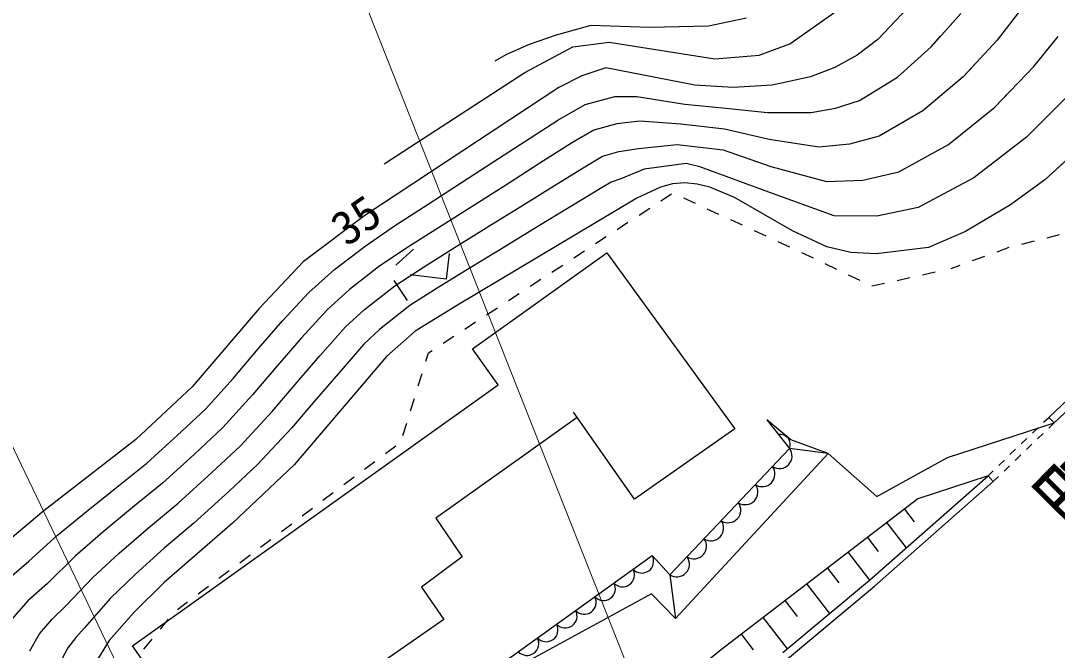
# Model space of a CAD drawing. Units: millimetres, scale not verified. Extents: x 40000 to 680000, y 20000 to 380000.
# Drawn here: x 246174 to 286180, y 294466 to 318786 of the extents above; entities that cross this region are included whole.
import ezdxf
from ezdxf.enums import TextEntityAlignment as Align

# ---------------------------------------------------------------- set-up
doc = ezdxf.new("R2010")
doc.units = ezdxf.units.MM
doc.header["$LTSCALE"] = 1000
doc.layers.add('M-BGD', color=7, linetype='Continuous', lineweight=25)
doc.layers.add('M-STR-HTXT', color=7, linetype='Continuous', lineweight=13)
doc.layers.add('M-BGD-HTXT', color=7, linetype='Continuous')
doc.styles.add('ＭＳ ゴシック', font='')
doc.styles.get('ＭＳ ゴシック').set_extended_font_data('MS Gothic')

msp = doc.modelspace()

# ---------------------------------------------------------------- linework, layer by layer
at = {"layer": 'M-BGD'}
for p, q in [((275853, 317894), (278256, 319585)), ((275853, 317894), (278256, 319585)), ((280623, 319505), (279249, 318056)), ((280402, 319273), (279249, 318056)), ((274188, 318888), (272721, 318572)), ((274188, 318888), (272721, 318572)), ((281317, 317780), (282455, 319062)), ((284779, 319218), (283866, 318038)), ((268182, 318608), (266837, 318228)), ((268182, 318608), (266837, 318228)), ((270459, 318524), (268182, 318608)), ((270459, 318524), (268182, 318608)), ((272721, 318572), (270459, 318524)), ((272721, 318572), (270459, 318524)), ((266837, 318228), (265797, 317868)), ((266837, 318228), (265797, 317868)), ((279249, 318056), (278463, 317461)), ((279249, 318056), (278463, 317461)), ((281317, 317780), (281680, 318189)), ((285277, 317015), (286209, 318182)), ((265797, 317868), (264902, 317469)), ((265797, 317868), (264902, 317469)), ((265632, 316781), (267478, 317779)), ((265632, 316781), (267478, 317779)), ((267478, 317779), (268883, 317961)), ((267478, 317779), (268883, 317961)), ((268883, 317961), (270836, 317648)), ((268883, 317961), (270836, 317648)), ((274681, 317453), (275853, 317894)), ((274681, 317453), (275853, 317894)), ((280016, 316600), (281317, 317780)), ((280016, 316600), (281317, 317780)), ((283866, 318038), (282544, 316615)), ((264902, 317469), (264469, 317227)), ((264902, 317469), (264469, 317227)), ((270836, 317648), (272966, 317313)), ((270836, 317648), (272966, 317313)), ((272966, 317313), (274681, 317453)), ((272966, 317313), (274681, 317453)), ((278463, 317461), (277594, 316983)), ((278463, 317461), (277594, 316983)), ((268759, 316968), (267825, 316657)), ((268759, 316968), (267825, 316657)), ((272189, 316301), (268759, 316968)), ((272189, 316301), (268759, 316968)), ((277594, 316983), (276658, 316624)), ((277594, 316983), (276658, 316624)), ((282981, 317085), (282544, 316615)), ((283771, 315451), (285277, 317015)), ((260205, 313259), (265632, 316781)), ((260205, 313259), (265632, 316781)), ((267825, 316657), (266938, 316208)), ((267825, 316657), (266938, 316208)), ((276658, 316624), (275179, 316295)), ((276658, 316624), (275179, 316295)), ((278543, 315708), (280016, 316600)), ((278543, 315708), (280016, 316600)), ((282544, 316615), (280997, 315305)), ((282544, 316615), (280997, 315305)), ((266938, 316208), (259451, 311264)), ((266938, 316208), (259451, 311264)), ((273676, 316201), (272189, 316301)), ((273676, 316201), (272189, 316301)), ((275179, 316295), (273676, 316201)), ((275179, 316295), (273676, 316201)), ((267956, 315553), (269108, 315856)), ((267956, 315553), (269108, 315856)), ((269108, 315856), (269950, 315865)), ((269108, 315856), (269950, 315865)), ((269950, 315865), (271807, 315566)), ((269950, 315865), (271807, 315566)), ((277627, 315405), (278543, 315708)), ((277627, 315405), (278543, 315708)), ((283771, 315451), (284282, 315982)), ((286688, 315991), (284998, 314287)), ((266902, 314942), (267956, 315553)), ((266902, 314942), (267956, 315553)), ((271807, 315566), (273389, 315409)), ((271807, 315566), (273389, 315409)), ((273389, 315409), (274997, 315238)), ((273389, 315409), (274997, 315238)), ((276688, 315235), (277627, 315405)), ((276688, 315235), (277627, 315405)), ((280997, 315305), (279301, 314327)), ((280997, 315305), (279301, 314327)), ((281980, 314010), (283771, 315451)), ((281980, 314010), (283771, 315451)), ((264399, 313321), (266902, 314942)), ((264399, 313321), (266902, 314942)), ((270075, 314900), (269186, 314797)), ((270075, 314900), (269186, 314797)), ((271656, 314787), (270075, 314900)), ((271656, 314787), (270075, 314900)), ((274997, 315238), (276688, 315235)), ((274997, 315238), (276688, 315235)), ((285584, 314878), (284998, 314287)), ((268293, 314552), (267474, 314077)), ((268293, 314552), (267474, 314077)), ((269186, 314797), (268293, 314552)), ((269186, 314797), (268293, 314552)), ((273335, 314602), (271656, 314787)), ((273335, 314602), (271656, 314787)), ((275062, 314196), (273335, 314602)), ((275062, 314196), (273335, 314602)), ((267474, 314077), (266214, 313278)), ((267474, 314077), (266214, 313278)), ((276983, 313905), (275062, 314196)), ((276983, 313905), (275062, 314196)), ((279301, 314327), (278155, 314016)), ((279301, 314327), (278155, 314016)), ((284998, 314287), (282961, 312716)), ((284998, 314287), (282961, 312716)), ((287564, 314338), (285695, 312642)), ((268630, 313552), (269263, 313738)), ((268630, 313552), (269263, 313738)), ((269263, 313738), (270022, 313854)), ((269263, 313738), (270022, 313854)), ((270022, 313854), (271504, 314008)), ((270022, 313854), (271504, 314008)), ((271504, 314008), (273281, 313795)), ((271504, 314008), (273281, 313795)), ((273281, 313795), (275128, 313155)), ((273281, 313795), (275128, 313155)), ((278155, 314016), (276983, 313905)), ((278155, 314016), (276983, 313905)), ((280060, 312947), (281980, 314010)), ((280060, 312947), (281980, 314010)), ((286915, 313749), (285695, 312642)), ((263147, 312510), (264399, 313321)), ((263147, 312510), (264399, 313321)), ((266214, 313278), (264955, 312478)), ((266214, 313278), (264955, 312478)), ((268045, 313212), (268630, 313552)), ((268045, 313212), (268630, 313552)), ((271856, 313268), (270234, 313049)), ((271856, 313268), (270234, 313049)), ((272384, 313139), (271856, 313268)), ((272384, 313139), (271856, 313268)), ((266778, 312423), (268045, 313212)), ((266778, 312423), (268045, 313212)), ((270234, 313049), (269341, 312680)), ((270234, 313049), (269341, 312680)), ((275193, 312114), (272384, 313139)), ((275193, 312114), (272384, 313139)), ((275128, 313155), (277279, 312575)), ((275128, 313155), (277279, 312575)), ((278682, 312627), (280060, 312947)), ((278682, 312627), (280060, 312947)), ((261895, 311699), (263147, 312510)), ((261895, 311699), (263147, 312510)), ((264955, 312478), (262437, 310878)), ((264955, 312478), (262437, 310878)), ((268966, 312551), (268615, 312347)), ((268966, 312551), (268615, 312347)), ((269341, 312680), (268966, 312551)), ((269341, 312680), (268966, 312551)), ((271330, 312483), (270863, 312360)), ((271330, 312483), (270863, 312360)), ((271805, 312521), (271330, 312483)), ((271805, 312521), (271330, 312483)), ((272284, 312472), (271805, 312521)), ((272284, 312472), (271805, 312521)), ((272766, 312351), (272284, 312472)), ((272766, 312351), (272284, 312472)), ((277279, 312575), (278682, 312627)), ((277279, 312575), (278682, 312627)), ((282961, 312716), (280818, 311566)), ((282961, 312716), (280818, 311566)), ((285695, 312642), (284378, 311679)), ((285695, 312642), (284378, 311679)), ((265512, 311635), (266778, 312423)), ((265512, 311635), (266778, 312423)), ((268615, 312347), (267343, 311570)), ((268615, 312347), (267343, 311570)), ((270863, 312360), (269947, 311937)), ((270863, 312360), (269947, 311937)), ((270876, 311827), (271292, 312100)), ((273718, 311952), (272766, 312351)), ((273718, 311952), (272766, 312351)), ((277574, 311245), (275193, 312114)), ((277574, 311245), (275193, 312114)), ((260644, 310888), (261895, 311699)), ((260644, 310888), (261895, 311699)), ((269947, 311937), (263092, 307836)), ((269947, 311937), (263092, 307836)), ((271748, 311947), (272199, 311739)), ((275963, 310670), (273718, 311952)), ((275963, 310670), (273718, 311952)), ((284378, 311679), (282643, 310650)), ((284378, 311679), (282643, 310650)), ((259451, 311264), (257076, 309477)), ((259451, 311264), (257076, 309477)), ((264245, 310846), (265512, 311635)), ((264245, 310846), (265512, 311635)), ((267343, 311570), (266068, 310792)), ((267343, 311570), (266068, 310792)), ((270037, 311277), (270452, 311549)), ((272659, 311525), (273110, 311316)), ((280818, 311566), (279210, 311237)), ((280818, 311566), (279210, 311237)), ((259464, 310076), (260644, 310888)), ((259464, 310076), (260644, 310888)), ((262437, 310878), (261178, 310077)), ((262437, 310878), (261178, 310077)), ((269196, 310726), (269612, 310999)), ((273571, 311103), (274022, 310895)), ((279210, 311237), (277574, 311245)), ((279210, 311237), (277574, 311245)), ((262979, 310058), (264245, 310846)), ((262979, 310058), (264245, 310846)), ((266068, 310792), (264794, 310015)), ((266068, 310792), (264794, 310015)), ((274482, 310681), (274933, 310473)), ((277290, 310056), (275963, 310670)), ((277290, 310056), (275963, 310670)), ((282643, 310650), (281212, 310028)), ((282643, 310650), (281212, 310028)), ((285788, 310402), (286270, 310523)), ((258278, 309174), (259464, 310076)), ((258278, 309174), (259464, 310076)), ((261178, 310077), (260038, 309312)), ((261178, 310077), (260038, 309312)), ((261714, 309267), (262979, 310058)), ((261714, 309267), (262979, 310058)), ((268356, 310177), (268772, 310449)), ((275394, 310260), (275844, 310051)), ((278217, 309831), (277290, 310056)), ((278217, 309831), (277290, 310056)), ((284814, 310157), (285296, 310278)), ((260651, 309338), (261327, 309959)), ((260651, 309338), (261327, 309959)), ((262709, 309791), (262589, 308804)), ((262709, 309791), (262589, 308804)), ((264794, 310015), (263521, 309238)), ((264794, 310015), (263521, 309238)), ((263608, 306115), (268790, 309818)), ((267516, 309627), (267932, 309898)), ((268790, 309818), (273737, 303027)), ((276308, 309836), (276753, 309624)), ((279189, 309782), (278217, 309831)), ((279189, 309782), (278217, 309831)), ((281212, 310028), (279189, 309782)), ((281212, 310028), (279189, 309782)), ((282911, 309520), (283379, 309690)), ((283855, 309863), (284322, 310033)), ((257076, 309477), (255377, 307675)), ((257076, 309477), (255377, 307675)), ((260038, 309312), (258857, 308402)), ((260038, 309312), (258857, 308402)), ((260614, 308548), (261714, 309267)), ((260614, 308548), (261714, 309267)), ((266676, 309076), (267092, 309349)), ((277210, 309405), (277659, 309191)), ((282080, 309218), (282435, 309346)), ((257293, 308290), (258278, 309174)), ((257293, 308290), (258278, 309174)), ((262589, 308804), (261207, 308973)), ((262589, 308804), (261207, 308973)), ((263521, 309238), (262249, 308457)), ((263521, 309238), (262249, 308457)), ((278116, 308972), (278565, 308758)), ((280003, 308756), (280488, 308864)), ((280983, 308974), (281468, 309082)), ((259438, 307631), (260614, 308548)), ((259438, 307631), (260614, 308548)), ((260579, 308748), (261090, 307984)), ((260579, 308748), (261090, 307984)), ((262249, 308457), (261189, 307784)), ((262249, 308457), (261189, 307784)), ((265836, 308526), (266252, 308799)), ((279022, 308539), (279508, 308647)), ((256281, 307195), (257293, 308290)), ((256281, 307195), (257293, 308290)), ((258857, 308402), (258001, 307623)), ((258857, 308402), (258001, 307623)), ((264995, 307976), (265412, 308249)), ((255377, 307675), (252786, 304640)), ((255377, 307675), (252786, 304640)), ((261189, 307784), (260017, 306860)), ((261189, 307784), (260017, 306860)), ((263092, 307836), (261396, 306794)), ((263092, 307836), (261396, 306794)), ((264156, 307426), (264572, 307698)), ((285850, 303464), (290419, 307806)), ((258001, 307623), (256999, 306518)), ((258001, 307623), (256999, 306518)), ((258708, 306957), (259438, 307631)), ((258708, 306957), (259438, 307631)), ((286057, 303247), (290632, 307595)), ((255337, 306105), (256281, 307195)), ((255337, 306105), (256281, 307195)), ((257719, 305840), (258708, 306957)), ((257719, 305840), (258708, 306957)), ((260017, 306860), (259416, 306289)), ((260017, 306860), (259416, 306289)), ((263316, 306876), (263731, 307148)), ((256999, 306518), (256089, 305463)), ((256999, 306518), (256089, 305463)), ((261396, 306794), (260288, 305816)), ((261396, 306794), (260288, 305816)), ((262476, 306326), (262891, 306598)), ((254369, 304971), (255337, 306105)), ((254369, 304971), (255337, 306105)), ((259416, 306289), (258437, 305162)), ((259416, 306289), (258437, 305162)), ((264602, 304724), (263608, 306115)), ((260288, 305816), (256731, 301636)), ((260288, 305816), (256731, 301636)), ((256843, 304820), (257719, 305840)), ((256843, 304820), (257719, 305840)), ((261815, 305640), (261913, 305958)), ((261913, 305958), (262051, 306047)), ((256089, 305463), (255122, 304328)), ((256089, 305463), (255122, 304328)), ((253300, 303780), (254369, 304971)), ((253300, 303780), (254369, 304971)), ((258437, 305162), (257595, 304178)), ((258437, 305162), (257595, 304178)), ((261519, 304680), (261665, 305156)), ((250492, 294644), (264602, 304724)), ((252786, 304640), (250612, 302604)), ((252786, 304640), (250612, 302604)), ((255875, 303685), (256843, 304820)), ((255875, 303685), (256843, 304820)), ((255122, 304328), (253970, 303066)), ((255122, 304328), (253970, 303066)), ((257595, 304178), (256628, 303043)), ((257595, 304178), (256628, 303043)), ((261222, 303722), (261369, 304197)), ((252213, 302759), (253300, 303780)), ((252213, 302759), (253300, 303780)), ((254639, 302351), (255875, 303685)), ((254639, 302351), (255875, 303685)), ((269869, 300310), (267515, 303661)), ((267656, 303460), (262198, 299573)), ((274967, 303366), (275850, 302260)), ((275895, 302593), (274967, 303366)), ((285651, 303272), (285850, 303464)), ((285850, 303464), (286057, 303247)), ((253970, 303066), (252883, 302044)), ((253970, 303066), (252883, 302044)), ((256628, 303043), (255308, 301637)), ((256628, 303043), (255308, 301637)), ((260925, 302762), (261072, 303237)), ((273737, 303027), (269869, 300310)), ((281948, 301908), (286057, 303247)), ((285219, 302856), (285435, 303064)), ((285854, 303051), (286057, 303247)), ((250612, 302604), (247070, 299849)), ((250612, 302604), (247070, 299849)), ((251044, 301696), (252213, 302759)), ((251044, 301696), (252213, 302759)), ((277336, 302066), (275895, 302593)), ((284787, 302440), (285003, 302648)), ((285422, 302635), (285638, 302843)), ((253554, 301328), (254639, 302351)), ((253554, 301328), (254639, 302351)), ((260250, 302070), (260647, 302368)), ((275850, 302260), (271230, 297383)), ((271444, 295699), (277336, 302066)), ((277336, 302066), (275850, 302260)), ((277336, 302066), (279214, 300403)), ((284354, 302024), (284571, 302232)), ((284989, 302219), (285205, 302427)), ((249877, 300768), (251044, 301696)), ((249877, 300768), (251044, 301696)), ((252883, 302044), (251647, 300922)), ((252883, 302044), (251647, 300922)), ((259447, 301467), (259844, 301765)), ((279214, 300403), (281948, 301908)), ((283922, 301608), (284138, 301816)), ((284557, 301803), (284773, 302011)), ((252249, 300147), (253554, 301328)), ((252249, 300147), (253554, 301328)), ((255308, 301637), (254224, 300612)), ((255308, 301637), (254224, 300612)), ((256731, 301636), (254344, 299374)), ((256731, 301636), (254344, 299374)), ((283507, 301208), (283706, 301400)), ((284125, 301387), (284341, 301595)), ((251647, 300922), (250490, 299980)), ((251647, 300922), (250490, 299980)), ((258643, 300864), (259041, 301162)), ((278928, 297175), (283507, 301208)), ((279123, 296947), (283705, 300983)), ((283507, 301208), (280800, 300314)), ((283705, 300983), (283507, 301208)), ((283705, 300983), (283908, 301179)), ((248715, 299833), (249877, 300768)), ((248715, 299833), (249877, 300768)), ((254224, 300612), (252851, 299373)), ((254224, 300612), (252851, 299373)), ((257840, 300261), (258238, 300560)), ((251102, 299192), (252249, 300147)), ((251102, 299192), (252249, 300147)), ((280800, 300314), (273221, 294490)), ((247070, 299849), (244438, 297646)), ((247070, 299849), (244438, 297646)), ((247594, 298907), (248715, 299833)), ((247594, 298907), (248715, 299833)), ((250490, 299980), (249344, 299025)), ((250490, 299980), (249344, 299025)), ((257038, 299658), (257435, 299957)), ((280281, 299915), (280653, 299431)), ((252851, 299373), (251715, 298405)), ((252851, 299373), (251715, 298405)), ((254344, 299374), (251716, 297083)), ((254344, 299374), (251716, 297083)), ((256234, 299056), (256632, 299354)), ((262198, 299573), (263217, 298081)), ((279603, 299394), (280347, 298426)), ((246488, 297904), (247594, 298907)), ((246488, 297904), (247594, 298907)), ((249344, 299025), (248273, 298096)), ((249344, 299025), (248273, 298096)), ((249972, 298217), (251102, 299192)), ((249972, 298217), (251102, 299192)), ((255431, 298453), (255829, 298752)), ((278855, 298819), (279266, 298285)), ((248273, 298096), (247206, 297047)), ((248273, 298096), (247206, 297047)), ((248952, 297284), (249972, 298217)), ((248952, 297284), (249972, 298217)), ((251715, 298405), (250601, 297409)), ((251715, 298405), (250601, 297409)), ((254628, 297850), (255025, 298148)), ((263217, 298081), (261641, 296908)), ((263162, 292821), (270546, 298126)), ((270546, 298126), (271230, 297383)), ((278107, 298244), (278928, 297176)), ((245546, 297094), (246488, 297904)), ((245546, 297094), (246488, 297904)), ((247923, 296190), (248952, 297284)), ((247923, 296190), (248952, 297284)), ((250601, 297409), (249631, 296472)), ((250601, 297409), (249631, 296472)), ((253824, 297247), (254223, 297545)), ((271230, 297383), (271444, 295699)), ((277312, 297633), (277749, 297066)), ((247206, 297047), (246465, 296383)), ((247206, 297047), (246465, 296383)), ((251716, 297083), (250557, 295938)), ((251716, 297083), (250557, 295938)), ((253022, 296644), (253419, 296943)), ((261641, 296908), (262499, 295655)), ((275585, 294375), (278928, 297175)), ((275772, 294140), (279123, 296947)), ((276517, 297023), (277390, 295887)), ((249631, 296472), (248640, 295332)), ((249631, 296472), (248640, 295332)), ((270519, 296645), (263255, 292689)), ((271444, 295699), (270519, 296645)), ((246465, 296383), (245802, 295641)), ((246465, 296383), (245802, 295641)), ((247384, 295672), (247923, 296190)), ((247384, 295672), (247923, 296190)), ((252219, 296041), (252616, 296340)), ((275672, 296373), (276136, 295770)), ((246896, 295103), (247384, 295672)), ((246896, 295103), (247384, 295672)), ((250557, 295938), (249586, 294847)), ((250557, 295938), (249586, 294847)), ((251562, 295287), (251875, 295673)), ((262499, 295655), (260065, 293960)), ((274828, 295724), (275755, 294517)), ((248640, 295332), (248302, 294963)), ((248640, 295332), (248302, 294963)), ((246529, 294451), (246896, 295103)), ((246529, 294451), (246896, 295103)), ((248302, 294963), (247990, 294566)), ((248302, 294963), (247990, 294566)), ((250930, 294506), (251243, 294893)), ((273989, 295080), (274449, 294481)), ((247990, 294566), (247759, 294119)), ((247990, 294566), (247759, 294119)), ((249586, 294847), (249073, 294010)), ((249586, 294847), (249073, 294010)), ((253690, 290073), (250492, 294644)), ((273221, 294490), (268423, 290658))]:
    msp.add_line(p, q, dxfattribs=at)
for centre, radius, start, end in [((275475, 302405), 402, 338.8297, 98.3388), ((275456, 301972), 488, 236.927, 36.1839), ((274796, 301275), 488, 236.927, 36.1839), ((274136, 300579), 488, 236.927, 36.1839), ((273476, 299882), 488, 236.927, 36.1839), ((272816, 299185), 488, 236.927, 36.1839), ((272156, 298488), 488, 236.927, 36.1839), ((270143, 297908), 458, 223.0058, 28.3867), ((271496, 297791), 488, 236.927, 36.1839), ((269404, 297377), 458, 223.0058, 28.3867), ((268666, 296847), 458, 223.0058, 28.3867), ((267927, 296316), 458, 223.0058, 28.3867), ((267189, 295786), 458, 223.0058, 28.3867), ((266451, 295255), 458, 223.0058, 28.3867), ((265712, 294725), 458, 223.0058, 28.3867)]:
    msp.add_arc(centre, radius, start, end, dxfattribs=at)
at = {"layer": 'M-STR-HTXT'}
for p, q in [((271687, 288560), (251503, 339618)), ((259867, 273112), (235421, 324098))]:
    msp.add_line(p, q, dxfattribs=at)

# ---------------------------------------------------------------- texts
at = {"layer": 'M-BGD', "style": 'ＭＳ ゴシック'}
msp.add_text('35', height=1320, rotation=35.054, dxfattribs=at).set_placement((258981, 309706), align=Align.BOTTOM_LEFT)
at = {"layer": 'M-BGD-HTXT', "style": 'ＭＳ ゴシック', "width": 0.85}
msp.add_text('町道才賀岸田線', height=2566, rotation=45.354, dxfattribs=at).set_placement((287532, 298152), align=Align.BOTTOM_LEFT)

doc.saveas('drawing.dxf')
